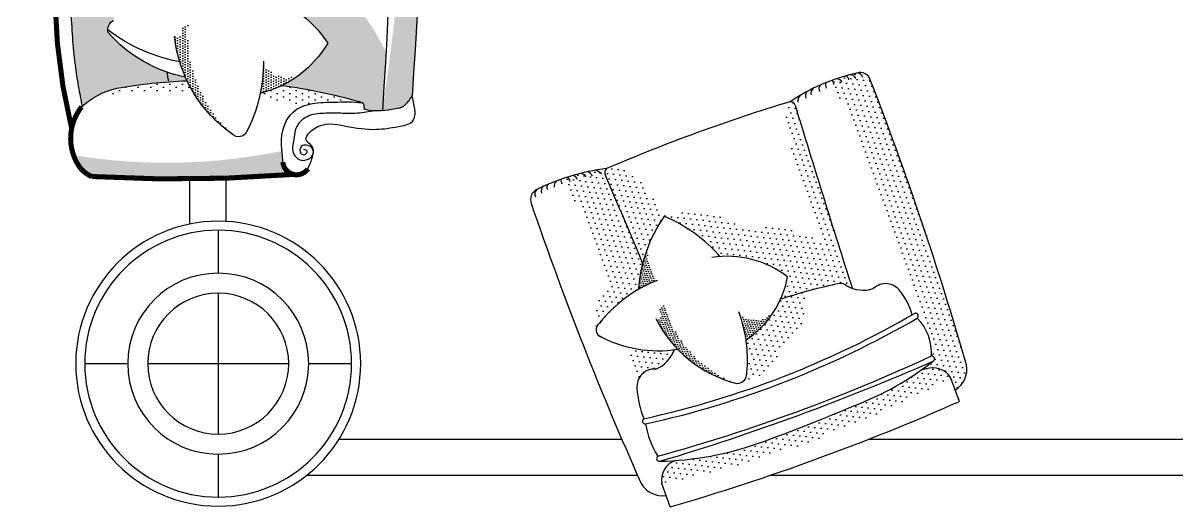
# Model space of a CAD drawing. Extents: x 94328 to 153134, y 57446 to 99026.
# Drawn here: x 123725 to 126916, y 75937 to 77276 of the extents above; entities that cross this region are included whole.
import ezdxf

# ---------------------------------------------------------------- set-up
doc = ezdxf.new("R2010")
doc.units = 0
doc.header["$LTSCALE"] = 1000
doc.header["$MEASUREMENT"] = 0
doc.layers.add('FURNITURE', color=31, linetype='CONTINUOUS')
doc.layers.add('家具', color=44, linetype='CONTINUOUS')
pattern_1 = [(270, (-19907.95070793648, 91951.28892525556), (6.985000000406579, -3.492500000203292), [0, -6.98500000040658])]
pattern_2 = [(270, (30849.11753504153, -17862.99907829171), (20.95500000121973, -10.47750000060987), [0, -20.95500000121974])]
pattern_3 = [(69.95413282930515, (-45238.19149499801, -68096.12956994504), (6.983073531532513, 0.7979892736150807), [0, -6.286500000531505])]
pattern_4 = [(69.95413282930515, (36224.01936191294, 2366.181656699686), (17.45768382883129, 1.994973184037702), [0, -15.71625000132876])]

# ---------------------------------------------------------------- blocks, each defined once
blk = doc.blocks.new('A$C6CBF3060')
at = {"layer": 'FURNITURE'}
h = blk.add_hatch(dxfattribs=at)
h.set_pattern_fill('DOTS', color=8, scale=9, angle=294.1331476798921, style=0)
h.set_pattern_definition(pattern_4)
edge = h.paths.add_edge_path()
edge.add_ellipse((1556.538238059999, 1080.283230912031), major_axis=(-11.01970384437604, 11.01970384437604), ratio=0.9999999999441773, start_angle=-4.546195150434705, end_angle=47.9640000431238)
edge.add_ellipse((6774.197578060041, -1270.619128521601), major_axis=(-5387.748674439055, 1970.21262416501), ratio=0.99999999991449, start_angle=-4.096888844466551, end_angle=3.142989975196049)
edge.add_ellipse((1411.767561920766, 336.3063562355965), major_axis=(-132.4728010335126, 48.48165276952724), ratio=0.99999999991491, start_angle=-7.30124087308681, end_angle=22.63801081939058)
edge.add_ellipse((1270.777932197932, 322.0656260641554), major_axis=(-5.655126815249327, 5.655126815249328), ratio=0.9999999999449685, start_angle=-45.44579352463443, end_angle=100.7478491766993)
edge.add_ellipse((1777.409291909105, 966.4179806213324), major_axis=(-585.2389621028723, 585.2389621028723), ratio=0.9999999999479481, start_angle=96.86118120828465, end_angle=99.79642231350338)
edge.add_ellipse((2.716873567529547, -4302.671484740065), major_axis=(-3374.725818360743, 3374.725818360743), ratio=0.9999999996372291, start_angle=-60.77609928071978, end_angle=-60.61060691209166)
edge.add_ellipse((1268.343014448132, 237.044853787087), major_axis=(-56.1736824269538, 20.52818029913922), ratio=0.9999999999146234, start_angle=-88.11264492171242, end_angle=-11.57922334932772)
edge.add_line((1217.433044813966, 268.4305794537722), (1205.349021143127, 235.3125123859536))
edge.add_ellipse((1242.277895112595, 293.5851475476156), major_axis=(-64.79476746715048, 23.68712416033547), ratio=0.999999999914732, start_angle=370.16092611114607, end_angle=437.7174838343041, ccw=False)
edge.add_ellipse((10061.5367753091, -2255.972497490686), major_axis=(-8686.39398239011, 3176.500989089786), ratio=0.9999999999147594, start_angle=358.85544108487227, end_angle=364.0089511174003, ccw=False)
edge.add_ellipse((1467.679354929642, 1085.211090064142), major_axis=(-20.19066167053494, 20.19066167053494), ratio=0.9999999999453676, start_angle=-63.95544113317783, end_angle=28.323003477149314, ccw=False)
edge.add_ellipse((1364.58935763214, 593.1127698778), major_axis=(-498.7763224462024, 182.5291049624695), ratio=0.9999999999145807, start_angle=270.0794493236151, end_angle=277.88647722592424, ccw=False)
h = blk.add_hatch(dxfattribs=at)
h.set_pattern_fill('DOTS', color=8, scale=9, angle=294.1331476798921, style=0)
h.set_pattern_definition(pattern_4)
edge = h.paths.add_edge_path()
edge.add_ellipse((1958.132335651884, -14.6434608795862), major_axis=(-56.16048029562189, 20.56427087846714), ratio=0.9999999999145801, start_angle=191.6730811661724, end_angle=266.56776729671884, ccw=False)
edge.add_ellipse((2612.892632034273, 2850.904028050474), major_axis=(-2756.888504958863, 1007.989258344489), ratio=0.9999999999146418, start_angle=81.6987959531042, end_angle=98.37689080196878, ccw=False)
edge.add_ellipse((1268.343014448132, 237.044853787087), major_axis=(-56.16716081878275, 20.54601735995768), ratio=0.9999999999145393, start_angle=271.9055494992361, end_angle=348.43897107161524, ccw=False)
edge.add_ellipse((2.716873567827861, -4302.671484742423), major_axis=(-3374.725817311895, 3374.725817311895), ratio=0.9999999998741178, start_angle=299.2239007250746, end_angle=299.3893930937232, ccw=False)
edge.add_ellipse((1777.409291909076, 966.4179806213433), major_axis=(-777.3274584684247, 284.2029342984973), ratio=0.9999999999147138, start_angle=74.87961577697175, end_angle=89.27077900340448)
edge.add_ellipse((3480.481598901439, 4888.391497466553), major_axis=(-4792.938078914403, 1750.768420933097), ratio=0.9999999999158152, start_angle=87.02522148665331, end_angle=90.20516451862478)
edge.add_ellipse((2042.026070408552, 916.2894430486012), major_axis=(-824.7888472625884, 301.467405570912), ratio=0.999999999914646, start_angle=90.43899449662871, end_angle=106.1597388385049)
edge = h.paths.add_edge_path()
edge.add_ellipse((2147.157837922088, 320.6722376285761), major_axis=(-345.1091475615289, 125.1837441994823), ratio=0.9999999999148008, start_angle=11.58719868450065, end_angle=27.74372125091845)
edge.add_ellipse((1808.730415222533, 281.2837148430444), major_axis=(-19.3508244671807, 19.3508244671807), ratio=0.9999999999434603, start_angle=67.50179893686108, end_angle=105.4237457316725)
edge.add_ellipse((1821.525221839482, 403.2260902123526), major_axis=(-139.0982559837339, 50.83730793766354), ratio=0.9999999999146848, start_angle=37.300228026780815, end_angle=99.84615096786479, ccw=False)
edge.add_ellipse((1757.139968490366, 473.3004181351316), major_axis=(-129.1726835302646, 47.26140985301851), ratio=0.999999999914668, start_angle=366.243724756996, end_angle=436.01854935532725, ccw=False)
edge.add_ellipse((1178.436356949751, -1084.888840007712), major_axis=(-1552.202009192106, 566.129156405606), ratio=0.999999999913046, start_angle=272.0551304072872, end_angle=274.407926351691, ccw=False)
edge.add_ellipse((1934.873910274691, 598.5501959173307), major_axis=(-254.17993305051, 92.75333395030049), ratio=0.9999999999148542, start_angle=44.4843457071148, end_angle=76.14136907980192)
edge = h.paths.add_edge_path()
edge.add_ellipse((1930.325414594394, 535.6340249224813), major_axis=(-185.2447351868732, 67.78391967446905), ratio=0.9999999999146251, start_angle=266.2575827350763, end_angle=332.7343816129236, ccw=False)
edge.add_ellipse((2173.360553897968, 327.5828461507845), major_axis=(-395.7427791019414, 144.810564353738), ratio=0.9999999999146736, start_angle=-47.10085183328766, end_angle=-21.0509703547734)
edge.add_ellipse((1836.663068487818, 329.1347052252531), major_axis=(-259.584329952419, 95.00835788904489), ratio=0.9999999999146646, start_angle=-73.91792838631508, end_angle=-32.53287982922772)
edge.add_ellipse((1934.873910274662, 598.5501959173416), major_axis=(-253.7993639755058, 93.78966984761304), ratio=0.9999999999148705, start_angle=30.86910048077877, end_angle=44.71812527665058)
edge.add_ellipse((1178.436356949693, -1084.88884000769), major_axis=(-1551.720591915825, 567.447357636208), ratio=0.9999999999146134, start_angle=-87.89620384148546, end_angle=-82.03237876183755)
edge.add_ellipse((1524.551687934523, 499.8014232679379), major_axis=(-21.71967084024593, 21.71967084024593), ratio=0.9999999999441327, start_angle=-46.4268285253879, end_angle=-9.642758740305641)
edge.add_ellipse((1459.793631824723, 601.5838580131749), major_axis=(-63.62060019209032, 63.62060019209031), ratio=0.9999999999432296, start_angle=154.7799249567589, end_angle=166.4795196176844, ccw=False)
edge.add_ellipse((-32929.94900253297, 11526.27797099354), major_axis=(-34080.71266307156, 12019.17232841975), ratio=0.9999999999355796, start_angle=181.6891416743477, end_angle=181.828955297815)
edge.add_ellipse((1733.892240554509, 370.8562508661125), major_axis=(-296.9946157453936, 108.5139499207292), ratio=0.9999999999146301, start_angle=278.61094526265754, end_angle=333.3794423076577, ccw=False)
edge = h.paths.add_edge_path()
edge.add_ellipse((284.1305008810377, -3531.415515948858), major_axis=(-3371.500355373636, 3371.500355373635), ratio=0.9999999999207826, start_angle=291.704679425793, end_angle=292.1476803351549, ccw=False)
edge.add_ellipse((2160.039491139956, 836.6462255307997), major_axis=(-10.51264175809514, 10.51264175809514), ratio=0.9999999999451902, start_angle=205.0321539858954, end_angle=274.25934081189314, ccw=False)
edge.add_ellipse((14789.38989713839, -4660.775917805091), major_axis=(-12920.19110674294, 4730.988736589757), ratio=0.9999999999131738, start_angle=-3.415595719684606, end_angle=-2.304872666423937)
edge.add_ellipse((1689.137483099592, 489.5540307816154), major_axis=(-368.9954842830866, 134.6686937607046), ratio=0.9999999999146504, start_angle=214.2624779767215, end_angle=233.9844470346808)
edge.add_ellipse((2290.346813375007, 616.5064931092929), major_axis=(-272.6990854502003, 99.77579940047502), ratio=0.9999999999146467, start_angle=322.2464693966122, end_angle=361.557605728497, ccw=False)
edge = h.paths.add_edge_path()
edge.add_ellipse((3597.674203535324, 106.1273107364686), major_axis=(-1399.206264551951, 511.6663538742825), ratio=0.9999999999147194, start_angle=-8.559213309416236, end_angle=6.26691402924397)
edge.add_ellipse((1897.348743106704, 193.6411939849058), major_axis=(-346.5265553843068, 127.5205102154269), ratio=0.9999999999141068, start_angle=246.8198530307564, end_angle=260.3440464815873)
edge.add_ellipse((1689.137483099621, 489.5540307816045), major_axis=(-368.7101688089454, 135.4479085018336), ratio=0.999999999915175, start_angle=203.720096208208, end_angle=214.3835173078017)
edge.add_ellipse((14789.38989713823, -4660.775917805237), major_axis=(-12920.70496804244, 4729.585160381511), ratio=0.9999999999140965, start_angle=356.57818011590393, end_angle=357.68890316916367, ccw=False)
edge.add_ellipse((2160.039491139956, 836.6462255307997), major_axis=(-10.5126417580993, 10.5126417580993), ratio=0.9999999999442171, start_angle=205.0321539861132, end_angle=274.259340811892)
edge.add_ellipse((2096.233255488289, 249.7725898482968), major_axis=(-565.8509430394791, 207.3291872807987), ratio=0.9999999999149279, start_angle=271.34699218972384, end_angle=283.11664215963475, ccw=False)
edge = h.paths.add_edge_path()
edge.add_ellipse((2618.36111501891, 159.5104237744636), major_axis=(-511.6363960707674, 187.3950568499476), ratio=0.9999999999151332, start_angle=-0.8191639052946864, end_angle=9.373314334155527)
edge.add_ellipse((2036.960503079579, 244.6135580374175), major_axis=(-45.94942465111448, 16.80920710005067), ratio=0.99999999991458, start_angle=219.7539954015478, end_angle=294.189185797394)
edge.add_ellipse((2067.293913073336, 376.7877560783782), major_axis=(-84.51403833611886, 30.8632283147584), ratio=0.9999999999146512, start_angle=399.44467858295593, end_angle=447.9766457221402, ccw=False)
edge.add_ellipse((2026.667644764733, 687.1125251305675), major_axis=(-322.1904824070824, 117.8019918590132), ratio=0.9999999999145504, start_angle=102.6731231647957, end_angle=124.0488944245638)
edge = h.paths.add_edge_path()
edge.add_ellipse((2177.933461958492, 402.1019922633495), major_axis=(-14.73752342143291, 14.73752342143291), ratio=0.9999999999450575, start_angle=216.0866958411443, end_angle=281.2368489396808)
edge.add_ellipse((1897.348743106726, 193.6411939848622), major_axis=(-346.9514637300074, 126.3598667611642), ratio=0.9999999999136913, start_angle=237.7085292653086, end_angle=246.6280663914667)
edge.add_ellipse((3597.674203535382, 106.1273107366214), major_axis=(-1400.995470894016, 506.7467996773543), ratio=0.9999999999211422, start_angle=363.7331229263866, end_angle=366.0655932464781, ccw=False)
edge.add_ellipse((2069.474027561955, 430.1102845592977), major_axis=(-124.6916558424649, 45.62470135735182), ratio=0.9999999999146286, start_angle=186.4903990004437, end_angle=243.0489114949539, ccw=False)
edge = h.paths.add_edge_path()
edge.add_ellipse((1733.892240554538, 370.8562508661016), major_axis=(-297.1516550814447, 108.0831762651605), ratio=0.9999999999150726, start_angle=-39.77261528354539, end_angle=-26.70363995432026)
edge.add_ellipse((-32929.94900253469, 11526.27797099035), major_axis=(-33926.40471419213, 12448.0738370164), ratio=0.999999999927728, start_angle=182.5516420228707, end_angle=183.2530362983437)
edge.add_ellipse((1662.1230073857, 1018.324539167428), major_axis=(-10.51264175810475, 10.51264175810475), ratio=0.9999999999447463, start_angle=-44.35107515508969, end_angle=24.876111675044115, ccw=False)
edge.add_ellipse((284.1305008821073, -3531.415515948633), major_axis=(-3371.500355900086, 3371.500355900086), ratio=0.9999999998023988, start_angle=297.97688655951356, end_angle=298.20358622654896, ccw=False)
edge.add_ellipse((213.8438687871385, 1223.997981705703), major_axis=(-1389.328600192023, 507.8623970758289), ratio=0.9999999999149249, start_angle=176.9961517333593, end_angle=192.4540347876326, ccw=False)
h = blk.add_hatch(dxfattribs=at)
h.set_pattern_fill('DOTS', color=8, scale=3.6, angle=294.1331476798921, style=0)
h.set_pattern_definition(pattern_3)
edge = h.paths.add_edge_path()
edge.add_ellipse((1897.348743106755, 193.6411939848513), major_axis=(-346.9888002985113, 126.2573030711131), ratio=0.9999999999167092, start_angle=260.135323322493, end_angle=268.9143764034113)
edge.add_ellipse((1932.52993227914, 615.118950802469), major_axis=(-116.7479450719063, 42.67750463379161), ratio=0.9999999999147537, start_angle=161.837283227572, end_angle=207.0143365070409)
edge.add_ellipse((1689.137483099643, 489.5540307815645), major_axis=(-369.153738027522, 134.2342810194666), ratio=0.9999999999145901, start_angle=203.5316179013377, end_angle=220.952125551922, ccw=False)
h = blk.add_hatch(dxfattribs=at)
h.set_pattern_fill('DOTS', color=8, scale=3.6, angle=294.1331476798921, style=0)
h.set_pattern_definition(pattern_3)
edge = h.paths.add_edge_path()
edge.add_ellipse((2147.15783792211, 320.6722376286343), major_axis=(-344.7945879187697, 126.0475532661109), ratio=0.9999999999152139, start_angle=0.03517480695094394, end_angle=11.73067547820491)
edge.add_ellipse((1934.873910274691, 598.5501959173307), major_axis=(-254.1895966692329, 92.72684762033427), ratio=0.9999999999147928, start_angle=413.3823747127341, end_angle=436.1353987970352, ccw=False)
edge.add_ellipse((1757.428865279478, 500.6637388137897), major_axis=(-66.04389398393562, 24.14942228714118), ratio=0.9999999999145918, start_angle=66.3691571440725, end_angle=149.7202188141348)
h = blk.add_hatch(dxfattribs=at)
h.set_pattern_fill('DOTS', color=8, scale=3.6, angle=294.1331476798921, style=0)
h.set_pattern_definition(pattern_3)
edge = h.paths.add_edge_path()
edge.add_spline(control_points=[(2011.958088246072, 472.4844892057372), (2016.980861906224, 467.3968214628876), (2026.441433720793, 457.814019348727), (2016.951139473145, 436.1389668326519), (2028.518241567988, 434.2237290080993), (2033.148023617177, 433.4571468833965)], knot_values=[0, 0, 0, 0, 0.7990955360639407, 1.505124701441903, 1.976309702937445, 1.976309702937445, 1.976309702937445, 1.976309702937445], degree=3, periodic=0)
edge.add_ellipse((1725.912985860014, 586.1224171309659), major_axis=(-322.2411879648246, 117.7313464829547), ratio=0.9999999999146792, start_angle=124.72353038742301, end_angle=173.6470505834777, ccw=False)
edge.add_ellipse((1686.625556618143, 569.3817902576666), major_axis=(-318.7781426101306, 116.6654999589955), ratio=0.999999999914587, start_angle=131.9039975900439, end_angle=183.5157900523849)
at = {"layer": '家具'}
h = blk.add_hatch(dxfattribs=at)
h.set_pattern_fill('DOTS', color=8, scale=335.2800000195158, angle=-90.00000000000001, style=0)
h.set_pattern_definition(pattern_2)
edge = h.paths.add_edge_path()
edge.add_spline(control_points=[(3620.032944355196, 1020.167978249578), (3621.856950601301, 1029.223950294458), (3623.640356767137, 1038.254456721312), (3629.075648781851, 1066.661334569191), (3632.509525532267, 1085.952194047979), (3638.452392537998, 1124.35439882104), (3640.907859724044, 1143.394177388276), (3645.504487169259, 1187.965857300234), (3647.380020918004, 1213.570567535007), (3652.138734003369, 1291.274453085276), (3654.163834771207, 1344.379333391011), (3661.075878760414, 1425.081640880471), (3664.018153472578, 1452.133973591473), (3670.094233668715, 1492.753120009336), (3672.397098293724, 1506.299475706379), (3677.679535390045, 1533.370511049969), (3680.683231559953, 1546.95785375061), (3688.042565591692, 1576.433232332645), (3692.477545640613, 1592.158136530725), (3700.184732509224, 1618.288209221257), (3703.394472055632, 1628.838867633007), (3706.570199849586, 1639.277341819994)], knot_values=[0.007594318894714291, 0.007594318894714291, 0.007594318894714291, 0.007594318894714291, 1.009331685129112, 1.009331685129112, 3.166903830014817, 3.166903830014817, 5.324475974900523, 5.324475974900523, 8.146713981276132, 8.146713981276132, 13.78698518195698, 13.78698518195698, 16.6071207822974, 16.6071207822974, 18.01718858246761, 18.01718858246761, 19.42725638263783, 19.42725638263783, 21.11840045899928, 21.11840045899928, 22.2881602581128, 22.2881602581128, 22.2881602581128, 22.2881602581128], degree=3, periodic=0)
edge.add_ellipse((1789.99904669042, 2201.081587384349), major_axis=(1412.244489359956, 1412.244489359956), ratio=0.9999999999999818, start_angle=-61.33743676422674, end_angle=-48.55714826964773)
edge.add_ellipse((1789.99904669042, 1953.25083809936), major_axis=(1412.24448935993, -1412.24448935993), ratio=0.9999999999999885, start_angle=48.5571482696466, end_angle=61.33743676426361)
edge.add_spline(control_points=[(3706.570199849455, 2515.055083664098), (3703.394472055566, 2525.493557850958), (3700.184732509093, 2536.044216262839), (3692.477545640737, 2562.174288952727), (3688.042565592012, 2577.899193150166), (3680.683231560659, 2607.374571730539), (3677.679535390882, 2620.961914430154), (3672.397098294947, 2648.032949771052), (3670.094233670054, 2661.579305466817), (3664.018153474113, 2702.198451881093), (3661.075878761818, 2729.250784589662), (3655.986670472266, 2788.670379265524), (3654.145087228251, 2820.934697647885), (3652.42359686167, 2852.807937005808)], knot_values=[0.007594318904541566, 0.007594318904541566, 0.007594318904541566, 0.007594318904541566, 1.177354118008585, 1.177354118008585, 2.868498194319651, 2.868498194319651, 4.278565994361959, 4.278565994361959, 5.688633794404266, 5.688633794404266, 8.508769394488882, 8.508769394488882, 11.91787256770212, 11.91787256770212, 11.91787256770212, 11.91787256770212], degree=3, periodic=0)
edge.add_ellipse((3646.657623284387, 2875.236412280854), major_axis=(16.37502602226822, 16.37502602226821), ratio=0.9999999999995666, start_angle=225.8035234418923, end_angle=239.417541532368, ccw=False)
edge.add_ellipse((3511.087514728119, 3239.193560838379), major_axis=(290.1065513937293, 290.1065513937293), ratio=0.9999999999994232, start_angle=234.5429178462428, end_angle=244.3434878472222, ccw=False)
edge.add_ellipse((4291.384683319397, 2715.78940374251), major_axis=(510.6161812649055, -510.6161812649058), ratio=0.9999999999999988, start_angle=215.5301837112753, end_angle=236.2784491778619)
edge.add_ellipse((8058.381468311782, 2243.98490320702), major_axis=(3173.045961291781, -3173.045961291782), ratio=1, start_angle=220.7753203818918, end_angle=231.6420249032678)
edge.add_ellipse((4599.337569821713, 1341.637200631933), major_axis=(756.0877006785541, 756.0877006785539), ratio=0.9999999999999949, start_angle=113.9930274311128, end_angle=139.4777875760855)
edge.add_ellipse((3519.680850986653, 1232.139841819859), major_axis=(20.77520892349397, -20.77520892349398), ratio=0.999999999999889, start_angle=29.349690518414718, end_angle=107.31395154978779, ccw=False)
edge.add_ellipse((3261.400831811123, 1475.541992198378), major_axis=(269.5263520561113, -269.5263520561115), ratio=0.9999999999999978, start_angle=326.06965526290503, end_angle=363.74867896470926, ccw=False)
edge.add_ellipse((2985.936513544038, 1255.583835869416), major_axis=(269.5447157602681, 269.5447157602681), ratio=0.9999999999729833, start_angle=289.4364312615882, end_angle=291.1525348597326, ccw=False)
edge.add_ellipse((3270.637057203829, -411.6684627259383), major_axis=(1063.437138938921, 1063.437138938921), ratio=0.9999999999999937, start_angle=35.30528515153998, end_angle=42.74492259143477, ccw=False)
edge.add_ellipse((3474.324288661912, 860.0126218386868), major_axis=(153.1024992137935, -153.1024992137935), ratio=0.999999999999859, start_angle=92.70420918075928, end_angle=121.7648417998393, ccw=False)
edge = h.paths.add_edge_path()
edge.add_ellipse((3560.315809361586, 903.7363475695056), major_axis=(59.62128638761727, 59.62128638761727), ratio=0.9999999999999157, start_angle=248.1334738211491, end_angle=277.7178630449272)
edge.add_ellipse((3511.524035592221, 931.7299106341088), major_axis=(99.19644208316629, 99.19644208316625), ratio=0.9999999999997502, start_angle=-79.30676778778508, end_angle=-64.31921627686972)
edge.add_ellipse((3386.72601415019, 2442.541419907149), major_axis=(1116.038544759257, -1116.038544759258), ratio=0.9999999999999984, start_angle=303.32411686118166, end_angle=324.37804893725087, ccw=False)
edge.add_spline(control_points=[(3067.313977831232, 896.8829783906913), (3067.116512627828, 894.6964287364499), (3066.26218761129, 885.1096334103167), (3065.674442368967, 875.0971932240427), (3064.819310103077, 865.6985716819399)], knot_values=[0, 0, 0, 0, 0.2418033642713523, 1.052830296575082, 1.052830296575082, 1.052830296575082, 1.052830296575082], degree=3, periodic=0)
edge.add_ellipse((3026.907071228037, 868.9988679855887), major_axis=(26.90938323527025, 26.90938323527025), ratio=0.9999999999999187, start_angle=238.7767705824798, end_angle=310.27284356007203, ccw=False)
edge.add_ellipse((3357.089655062053, 4875.541364723143), major_axis=(2868.190797183439, -2868.19079718344), ratio=0.999999999999999, start_angle=310.4593117003497, end_angle=318.3404531218047)
edge = h.paths.add_edge_path()
edge.add_ellipse((3560.315809361266, 3250.596077914459), major_axis=(59.62128638763784, -59.62128638763787), ratio=0.9999999999995934, start_angle=82.28213695507955, end_angle=111.8665261788591)
edge.add_ellipse((3357.089655062751, -721.208939239179), major_axis=(2868.190797183605, 2868.190797183604), ratio=0.9999999999999925, start_angle=41.65954687821016, end_angle=49.54410408661445)
edge.add_ellipse((3026.730802552287, 3285.298579970644), major_axis=(26.90938323526915, -26.90938323526915), ratio=0.9999999999999033, start_angle=49.98346972011012, end_angle=121.3236457343994, ccw=False)
edge.add_spline(control_points=[(3064.642559511616, 3288.604407622486), (3064.979431703308, 3284.907876167901), (3065.254021153691, 3281.472108143695), (3065.500446844075, 3278.209911560098)], knot_values=[0, 0, 0, 0, 0.3189857557440551, 0.3189857557440551, 0.3189857557440551, 0.3189857557440551], degree=3, periodic=0)
edge.add_ellipse((3494.988468096315, -267.6566824607653), major_axis=(2525.631590611771, -2525.631590611772), ratio=0.9999999999999991, start_angle=132.8754075785099, end_angle=141.9062269296692, ccw=False)
edge = h.paths.add_edge_path()
edge.add_ellipse((3346.428693505171, 2814.744027245259), major_axis=(221.1621733483969, -221.1621733483971), ratio=0.9999999999999994, start_angle=219.8560000035077, end_angle=290.9319768433341)
edge.add_ellipse((3437.151632962174, 2555.301954592251), major_axis=(155.4479335070494, -155.4479335070496), ratio=0.9999999999999929, start_angle=231.8281592482279, end_angle=294.8810682384705)
edge.add_ellipse((2813.700149012111, 2180.201737340405), major_axis=(405.3237387993505, 405.3237387993504), ratio=0.9999999999999992, start_angle=285.52623263396157, end_angle=332.11357467867344, ccw=False)
edge.add_ellipse((3523.712787324905, 1599.059105694443), major_axis=(258.8230775298201, 258.82307752982), ratio=0.9999999999999818, start_angle=80.19826500577827, end_angle=130.5062586859865)
edge.add_ellipse((3249.266929159778, 1365.594833926676), major_axis=(196.0891473908119, -196.0891473908119), ratio=0.9999999999999981, start_angle=154.0384846775883, end_angle=216.6923729745889)
edge.add_ellipse((3335.197817287255, 909.3636444261319), major_axis=(433.6778078787909, 433.6778078787906), ratio=0.999999999999949, start_angle=80.98112304628877, end_angle=109.8781780001218)
edge.add_ellipse((18467.36806691358, 2025.981614987111), major_axis=(11109.2260467442, 11109.22604674419), ratio=0.9999999999995928, start_angle=138.1241672681158, end_angle=138.7143909774701)
edge.add_spline(control_points=[(2789.552410904224, 1008.188427614892), (2796.579734544641, 1007.746763104577), (2803.725178327077, 1007.646570336328), (2811.231307050359, 1007.927036234807)], knot_values=[2.293510373809953, 2.293510373809953, 2.293510373809953, 2.293510373809953, 2.979732802934619, 2.979732802934619, 2.979732802934619, 2.979732802934619], degree=3, periodic=0)
edge.add_spline(control_points=[(2811.231307050359, 1007.927036234807), (2815.450479755054, 1008.084685284808), (2826.805456678361, 1008.812973134682), (2842.780722635296, 1010.871307693131), (2839.120250166125, 1024.618026985154), (2842.859477051599, 1028.393799632864), (2845.636094539273, 1029.971073038905)], knot_values=[2.979732802934619, 2.979732802934619, 2.979732802934619, 2.979732802934619, 3.36545639614831, 3.990521829336836, 4.278466320926378, 4.605763273049225, 4.605763273049225, 4.605763273049225, 4.605763273049225], degree=3, periodic=0)
edge.add_spline(control_points=[(2845.636094539273, 1029.971073038905), (2848.422474729079, 1031.553892203377), (2852.001820499405, 1032.702305534669), (2855.58116626992, 1033.850718865961)], knot_values=[4.605763273049225, 4.605763273049225, 4.605763273049225, 4.605763273049225, 4.934211014792284, 4.934211014792284, 4.934211014792284, 4.934211014792284], degree=3, periodic=0)
edge.add_ellipse((3270.637057203829, -411.6684627259383), major_axis=(1063.437138939227, 1063.437138939227), ratio=0.9999999999998375, start_angle=52.795632896919415, end_angle=61.02050574382298, ccw=False)
edge.add_ellipse((3199.316362891543, 1348.14039130005), major_axis=(212.5834902189315, 212.5834902189315), ratio=0.9999999999999212, start_angle=165.6335501199894, end_angle=198.8130742464472, ccw=False)
edge.add_ellipse((3199.413119119788, 1029.520550322999), major_axis=(217.1797520411045, -217.1797520411046), ratio=0.9999999999998674, start_angle=151.0252170128921, end_angle=192.4102655699839, ccw=False)
edge.add_ellipse((3551.448439235653, 1156.134686465819), major_axis=(331.0872910150433, -331.0872910150434), ratio=0.9999999999999813, start_angle=177.8463850309959, end_angle=203.8962665094932, ccw=False)
edge.add_ellipse((2984.329156197491, 1140.779664811776), major_axis=(308.6143108805782, 308.6143108805783), ratio=0.99999999999966, start_angle=2.0533838449994732, end_angle=10.260448050109005, ccw=False)
edge.add_spline(control_points=[(3281.687451026184, 1460.253654765613), (3290.639455244702, 1453.204405174176), (3313.081898206045, 1435.532118832798), (3303.305460116768, 1498.775473405309), (3326.318821677465, 1533.829908224947), (3353.544751881607, 1593.430233467796), (3320.947959299898, 1659.060984562777), (3340.190178442157, 1740.826539046509), (3356.126177953687, 1827.657185362103), (3415.808870579021, 1863.793903553702), (3424.432073950476, 1919.337591101754), (3457.289777258164, 1907.517444122117), (3458.775801431591, 1924.683027975876), (3459.456346832347, 1933.619102174609)], knot_values=[28.72622828787619, 28.72622828787619, 28.72622828787619, 28.72622828787619, 29.65137003608691, 31.04553471454428, 32.97090723718488, 34.80045963000916, 37.53798117998499, 40.13244696109814, 43.73799823656201, 46.29924793153518, 47.53881564063179, 48.20545028199999, 48.98405692497199, 48.98405692497199, 48.98405692497199, 48.98405692550385], degree=3, periodic=0)
edge.add_ellipse((-2827.432287128104, 2095.358859361608), major_axis=(4446.972478264837, 4446.972478264834), ratio=0.9999999999999976, start_angle=-46.47369586912973, end_angle=-42.84626635100496)
edge.add_spline(control_points=[(3457.093905025751, 2331.703914353799), (3455.691781476875, 2345.589783137202), (3452.514928848803, 2370.097512984801), (3408.946969250035, 2401.111465854163), (3388.218704290179, 2469.690945094218), (3352.769053081218, 2533.335634224328), (3364.030625280458, 2604.82269811142), (3327.271703467311, 2627.476138575294), (3294.9122366675, 2714.330123526699), (3294.341436591865, 2693.091429919492)], knot_values=[0, 0, 0, 1.163513729807164e-12, 1.426783815582302, 2.507845637052222, 5.446644405802077, 8.794161911986935, 10.36550993041577, 12.19506232323765, 14.47634677036475, 14.47634677036475, 14.47634677036475, 14.47634677036475], degree=3, periodic=0)
edge.add_ellipse((3687.441035538191, 2947.473610607776), major_axis=(331.0872910150615, -331.0872910150615), ratio=0.9999999999999547, start_angle=233.1899730444863, end_angle=257.9076692015958, ccw=False)
edge.add_ellipse((3372.605812031026, 3149.559701468508), major_axis=(217.1797520411107, -217.1797520411108), ratio=0.9999999999999556, start_angle=244.6759739839959, end_angle=286.0610225410798, ccw=False)
edge.add_ellipse((3301.30499854072, 2839.020160634274), major_axis=(212.5834902198476, 212.5834902198476), ratio=0.9999999999956851, start_angle=85.14470269029368, end_angle=91.45268943398088, ccw=False)
edge.add_ellipse((3267.100022714898, 4450.91484517249), major_axis=(983.775240623166, 983.775240623166), ratio=0.9999999999998531, start_angle=208.0880272447276, end_angle=218.4118439115923, ccw=False)
edge.add_spline(control_points=[(2862.37711883695, 3119.814991966967), (2856.867087630577, 3121.622537046678), (2851.35705642408, 3123.430082126131), (2848.768473186879, 3126.813406541194)], knot_values=[4.42752981046754, 4.42752981046754, 4.42752981046754, 4.42752981046754, 4.934211014792284, 4.934211014792284, 4.934211014792284, 4.934211014792284], degree=3, periodic=0)
edge.add_ellipse((3341.197146602492, 3246.534314250937), major_axis=(358.3427787361459, -358.3427787361463), ratio=0.999999999999975, start_angle=238.6648212037559, end_angle=277.816367146285)
h = blk.add_hatch(dxfattribs=at)
h.set_pattern_fill('DOTS', color=8, scale=335.2800000195158, angle=-90.00000000000001, style=0)
h.set_pattern_definition(pattern_2)
edge = h.paths.add_edge_path()
edge.add_spline(control_points=[(2796.526713077728, 3146.04321106006), (2782.061522855125, 3145.375060548882), (2769.169825021905, 3143.41501929508), (2756.822015421101, 3141.008427312965)], knot_values=[0.786494863822969, 0.786494863822969, 0.786494863822969, 0.786494863822969, 2.275363960561895, 2.275363960561895, 2.275363960561895, 2.275363960561895], degree=3, periodic=0)
edge.add_spline(control_points=[(2756.822015421101, 3141.008427312965), (2750.299286961126, 3139.737145480562), (2743.928329367307, 3138.341254607767), (2737.557371773481, 3136.945363735096)], knot_values=[0, 0, 0, 0, 0.7864948638229692, 0.7864948638229692, 0.7864948638229692, 0.7864948638229692], degree=3, periodic=0)
edge.add_spline(control_points=[(2737.557371771436, 3136.94536373407), (2734.379143824408, 3135.572315285361), (2722.854180431961, 3128.846553468713), (2714.171043233546, 3115.621118548344), (2707.755774768222, 3105.849913320701)], knot_values=[15.99552225209603, 15.99552225209603, 15.99552225209603, 15.99552225209603, 16.41446935609034, 17.5995724027038, 17.5995724027038, 17.5995724027038, 17.5995724027038], degree=3, periodic=0)
edge.add_ellipse((16713.54975328637, 2077.166212741915), major_axis=(9930.268252281505, 9930.268252281501), ratio=0.9999999999999983, start_angle=130.799338869848, end_angle=139.2006611301522)
edge.add_spline(control_points=[(2707.755774768222, 1048.482512163009), (2714.171043233546, 1038.711306935493), (2723.97600925724, 1023.777195326104), (2737.404542922734, 1017.130714110801), (2742.394123554128, 1015.623823637103)], knot_values=[15.78828497656742, 15.78828497656742, 15.78828497656742, 15.78828497656742, 16.97338802318088, 17.5995724027038, 17.5995724027038, 17.5995724027038, 17.5995724027038], degree=3, periodic=0)
edge.add_spline(control_points=[(2742.394123554128, 1015.623823637103), (2759.256628354407, 1011.775183699017), (2774.119680537886, 1009.158368612516), (2789.552410903583, 1008.188427615147)], knot_values=[0.7864948638227296, 0.7864948638227296, 0.7864948638227296, 0.7864948638227296, 2.293510373789452, 2.293510373789452, 2.293510373789452, 2.293510373789452], degree=3, periodic=0)
edge.add_ellipse((9762.659076306394, 2054.378899642095), major_axis=(4985.916719663789, 4985.916719663789), ratio=1, start_angle=126.09360100340271, end_angle=143.5325694314161, ccw=False)
h = blk.add_hatch(dxfattribs=at)
h.set_pattern_fill('DOTS', color=8, scale=111.7600000065053, angle=-90.00000000000001, style=0)
h.set_pattern_definition(pattern_1)
edge = h.paths.add_edge_path()
edge.add_spline(control_points=[(3327.789846547676, 1245.911347224519), (3334.970288903474, 1242.513812019966), (3348.494906010383, 1236.114434311563), (3346.844071756313, 1209.875594686775), (3359.647227752277, 1212.281897102632), (3364.771745658181, 1213.245029928417)], knot_values=[0, 0, 0, 0, 0.7990955360639407, 1.505124701441903, 1.976309702937445, 1.976309702937445, 1.976309702937445, 1.976309702937445], degree=3, periodic=0)
edge.add_ellipse((2985.936513544038, 1255.583835869416), major_axis=(269.5447157518398, -269.5447157518398), ratio=0.9999999999999892, start_angle=349.69953853376563, end_angle=398.62305872982125, ccw=False)
edge.add_ellipse((2951.304162777007, 1223.147061445718), major_axis=(266.7017836378774, 266.7017836378774), ratio=0.9999999999999849, start_angle=266.8483960938294, end_angle=318.4601885561657)
h = blk.add_hatch(dxfattribs=at)
h.set_pattern_fill('DOTS', color=8, scale=111.7600000065053, angle=-90.00000000000001, style=0)
h.set_pattern_definition(pattern_1)
edge = h.paths.add_edge_path()
edge.add_ellipse((3526.730048576253, 1138.941888060621), major_axis=(288.4305054752235, 288.4305054752234), ratio=0.999999999999937, start_angle=135.0000000000308, end_angle=146.6955006712918)
edge.add_ellipse((3199.316362891223, 1348.14039130005), major_axis=(212.5834902189088, -212.5834902189088), ratio=0.9999999999998362, start_angle=278.38657420431394, end_angle=301.1395982886087, ccw=False)
edge.add_ellipse((3051.380366425597, 1178.385285768796), major_axis=(55.24910215602653, 55.2491021560265), ratio=0.9999999999999988, start_angle=201.3297235615879, end_angle=284.680785231654)
h = blk.add_hatch(dxfattribs=at)
h.set_pattern_fill('DOTS', color=8, scale=279.4000000162632, angle=-90.00000000000001, style=0)
h.set_pattern_definition([(270, (30849.11753504153, -17862.99907829171), (17.46250000101645, -8.731250000508231), [0, -17.46250000101645])])
edge = h.paths.add_edge_path()
edge.add_ellipse((2985.936513544038, 1255.583835870184), major_axis=(269.5447157520352, -269.5447157520353), ratio=0.9999999999998492, start_angle=374.16129863170556, end_angle=379.4364312620011, ccw=False)
edge.add_ellipse((3391.137273279841, -500.318905185748), major_axis=(1104.810050940534, -1104.810050940534), ratio=0.9999999999999868, start_angle=128.2022865903333, end_angle=137.8579294064764, ccw=False)
edge.add_ellipse((3474.32428866133, 860.0126218389742), major_axis=(153.1024992137399, 153.1024992137398), ratio=0.9999999999996798, start_angle=16.97001284222425, end_angle=31.76484179967805)
edge.add_ellipse((3270.637057204338, -411.6684627260329), major_axis=(1063.437138938823, 1063.437138938823), ratio=0.9999999999999097, start_angle=35.30528515156012, end_angle=42.74492259145606)
edge = h.paths.add_edge_path()
edge.add_spline(control_points=[(2845.636094539397, 1029.971073038905), (2872.857136872582, 1034.50419817114), (2916.704967384336, 1031.322271773708), (2974.215790917508, 1031.683826706769), (3005.601823791265, 1022.701146137515), (3015.900632442528, 1017.841648190373)], knot_values=[6.083310180954708, 6.083310180954708, 6.083310180954708, 6.083310180954708, 8.851675129098536, 11.01032609518917, 12.21935078190391, 12.21935078190391, 12.21935078190391, 12.21935078190391], degree=3, periodic=0)
edge.add_ellipse((3318.31781590703, -39.70832475600764), major_axis=(777.7750632849184, 777.7750632849184), ratio=0.9999999999996643, start_angle=54.85635658160851, end_angle=60.95842060336503, ccw=False)
edge.add_ellipse((3526.730048577214, 1138.941888060366), major_axis=(288.4305054774492, -288.4305054774493), ratio=0.9999999999966482, start_angle=236.6955006713403, end_angle=238.4598986499367, ccw=False)
edge.add_ellipse((3199.316362891543, 1348.14039130005), major_axis=(212.5834902188879, 212.5834902188878), ratio=0.9999999999994048, start_angle=198.8130742464569, end_angle=211.1395982885683, ccw=False)
edge.add_ellipse((3270.637057203829, -411.6684627259383), major_axis=(1063.437138938897, 1063.437138938897), ratio=0.9999999999999912, start_angle=52.79563289691587, end_angle=61.02050574381953)
edge.add_spline(control_points=[(2855.58116626992, 1033.850718865961), (2852.001820499405, 1032.702305534669), (2848.422474729079, 1031.553892203377), (2845.636094539273, 1029.971073038905)], knot_values=[4.605763273049226, 4.605763273049226, 4.605763273049226, 4.605763273049226, 4.934211014792285, 4.934211014792285, 4.934211014792285, 4.934211014792285], degree=3, periodic=0)
at = {"layer": 'FURNITURE', "color": 8, "extrusion": (0, 0, -1)}
for centre, major_axis, ratio, start_param, end_param in [((1467.679354929671, 1085.211090064131), (-20.1906616705384, 20.19066167053839), 0.9999999999449696, 5.788855642448801, 7.399418329518626), ((1478.268311605294, 1095.762037148284), (-12.45367197727707, 12.45367197727707), 0.999999999945048, 5.746809083185214, 7.017476499964515), ((1495.632880225501, 1092.249900692805), (-11.09189907736159, 11.09189907736159), 0.9999999999451974, 5.805674175011801, 7.300653692565843), ((1510.316138824062, 1092.991986223089), (-7.583995786503293, 7.583995786503292), 0.9999999999449322, 5.585791631505782, 7.351954761408559), ((1534.341770799918, 1078.592062960051), (-12.83478570562057, 12.83478570562056), 0.9999999999450341, 5.986695857457388, 7.000916949451757), ((1556.538238059999, 1080.283230912031), (-11.0197038443744, 11.0197038443744), 0.9999999999458814, 5.501113724831417, 6.341848752744754), ((1542.703622007881, 1080.435625938477), (-15.32204418961917, 15.32204418961917), 0.9999999999449967, 2.148487773738659, 2.823793733286331), ((1566.803860534106, 1068.475927089308), (-11.00263663783263, 11.00263663783263), 0.9999999999449286, 1.651909483419377, 2.80030849670311), ((1586.718274485211, 1055.87473723423), (-12.56296848473633, 12.56296848473633), 0.9999999999444943, 1.493778199039935, 2.552902976735798), ((1596.592078553564, 1048.67345721239), (-16.3202790674354, 16.3202790674354), 0.9999999999453171, 1.847657785037466, 2.605152351414933), ((1619.87826091476, 1035.242509105072), (-14.975858224659, 14.97585822465899), 0.9999999999447101, 1.624621953675205, 2.507271110283866), ((1662.1230073857, 1018.324539167428), (-10.51264175810516, 10.51264175810515), 0.9999999999439497, 5.849015253350172, 7.057257595435759), ((2160.039491139942, 836.6462255307706), (-10.51264175810026, 10.51264175810026), 0.9999999999444557, 1.496456805662476, 2.704699147674349), ((2241.908017281035, 816.8110157730225), (-12.5629684847342, 12.5629684847342), 0.9999999999452419, 6.00081142429101, 7.05993620205872), ((2291.397394874053, 807.2544268365746), (-15.32204418961183, 15.32204418961183), 0.9999999999445307, 5.729920667739549, 6.405226627310058), ((2280.715571116118, 816.0475188272976), (-11.01970384437666, 11.01970384437665), 0.9999999999462464, 2.211865648299773, 3.05260067620332), ((2296.607051729414, 800.4589315986304), (-12.83478570561652, 12.83478570561652), 0.9999999999452638, 1.552797451643357, 2.567018543569098), ((2324.260745860149, 796.0022531558279), (-7.583995786502165, 7.583995786502163), 0.999999999945269, 1.201759639699816, 2.967922769524551), ((2335.015735964225, 785.9783336695145), (-11.09189907736351, 11.09189907736351), 0.9999999999447888, 1.253060708541514, 2.748040226013575), ((2350.561742047015, 777.4821556627721), (-12.45367197727649, 12.45367197727649), 0.9999999999449057, 1.536237901131387, 2.806905317840347), ((2348.427820508296, 762.128916301328), (-22.3286644790924, 22.32866447909239), 0.9999999999449807, 1.250036559514694, 2.708110802688316)]:
    blk.add_ellipse(centre, major_axis=major_axis, ratio=ratio, start_param=start_param, end_param=end_param, dxfattribs=at)
at = {"layer": 'FURNITURE', "color": 8, "extrusion": (0, 0, -0.9999999999999999)}
blk.add_ellipse((2203.252724167927, 822.382537281319), major_axis=(-14.97585822465428, 14.97585822465428), ratio=0.9999999999445427, start_param=6.046443290743829, end_param=6.929092447415104, dxfattribs=at)
at = {"layer": 'FURNITURE', "color": 8, "extrusion": (0, 0, -0.9999999999999998)}
for centre, major_axis, ratio, start_param, end_param in [((2229.716695895651, 817.6607943391064), (-16.32027906745585, 16.32027906745585), 0.999999999944762, 5.948562049610461, 6.706056616035455), ((2265.258162576414, 813.6259594992844), (-11.0026366378357, 11.0026366378357), 0.999999999944605, 5.75340590432261, 6.901804917669283)]:
    blk.add_ellipse(centre, major_axis=major_axis, ratio=ratio, start_param=start_param, end_param=end_param, dxfattribs=at)
at = {"layer": '家具', "color": 8}
for p, q in [((3222.727056047617, 818.4219164586539), (3222.72705604785, 701.8983936025288)), ((1194.491736946016, 100.0000000031723), (99.99999999979627, 100.0000000002328)), ((1443.077110736485, 100.0000000039327), (1194.491736946016, 100.0000000031723)), ((2909.338196613913, 100.0000000084256), (2127.795421965755, 100.0000000060318))]:
    blk.add_line(p, q, dxfattribs=at)
at = {"layer": '家具'}
for p, q in [((3322.727056047559, 818.4219164591195), (3322.727056047988, 694.4579624298167)), ((1193.896130353678, 203.9241590015117), (1217.433044813959, 268.4305794537395)), ((1175.996632070019, 3.987224772572517e-09), (0, 0)), ((1715.716947749366, 5.402398528531194e-09), (1175.996632070019, 3.987224772572517e-09)), ((2998.512281916715, 8.760252967476845e-09), (2084.270172060009, 6.366462912410498e-09)), ((1993.755100715352, -87.92604805890005), (2017.292015175648, -23.41962760664319))]:
    blk.add_line(p, q, dxfattribs=at)
at = {"layer": '家具', "const_width": 13.97000000081316}
for points in [[(3649.107145893409, 959.1298377103667, 0.05504128490099991), (3695.096956975205, 1314.363333699843)], [(3627.403857906836, 852.6619966344078, 0.3282021205190103), (3621.505464127695, 1018.815808580915)], [(2995.718225516284, 847.1932330403761, 0.7006343616116512), (3064.819310103077, 865.6985716819399)], [(3035.908876836933, 832.042903514528, 0.03440528834723272), (3593.441894209842, 826.1988851163696, 0.1298080604990492), (3627.403857906836, 852.6619966344078)]]:
    blk.add_lwpolyline(points, format="xyb", dxfattribs=at)
at = {"layer": '家具', "color": 8}
for points in [[(3243.728036228364, 677.4584466947854), (3243.728036224908, 558.6955939985492)], [(3243.7280362233, 503.36973064825), (3243.728036211949, 113.4882560775295)], [(2993.461435581965, 308.428993370173), (2874.698582885729, 308.4289933736291)], [(3438.668773502985, 308.4289933572145), (3048.787298932264, 308.428993368565)], [(3612.75748954952, 308.4289933521504), (3493.994636853284, 308.4289933556065)], [(3243.728036210341, 58.16239272723033), (3243.728036206885, -60.6004599690059)]]:
    blk.add_lwpolyline(points, dxfattribs=at)
at = {"layer": '家具'}
blk.add_circle((3243.728036217624, 308.4289933628897), 394.0294533318956, dxfattribs=at)
at = {"layer": '家具', "color": 8}
for radius in [369.0294533318956, 250.2666006356594, 194.9407372853602]:
    blk.add_circle((3243.728036217624, 308.4289933628897), radius, dxfattribs=at)
blk.add_arc((18467.36806691358, 2025.981614987177), 15710.81814279855, 175.9117794579032, 183.7148891024329, dxfattribs=at)
at = {"layer": '家具'}
for centre, radius, start, end in [((16713.54975328644, 2077.166212742013), 14043.52004037923, 175.7993388689439, 184.2006611310561), ((3199.413119119818, 1029.520550323097), 307.1385508093538, 101.3553023900482, 147.410265569631), ((3519.680850986719, 1232.139841819957), 29.38058222073616, 344.3496905188669, 62.31395154888545), ((2985.936513544038, 1255.583835869544), 381.1937926822507, 304.6995385341324, 353.6230587300274), ((3261.400831811123, 1475.541992198407), 381.1678224946983, 281.0696552622974, 318.7486789645229), ((3268.492603506391, 1595.153348936838), 458.8002556114367, 279.6136975919978, 307.7000106308914), ((3199.316362891543, 1348.140391300116), 300.6384550042224, 210.6335501195295, 256.1395982889347), ((3526.730048577243, 1138.941888060494), 407.902332646181, 179.067774061528, 207.8520232377553), ((3270.637057203829, -411.6684627259383), 1503.927224618649, 80.30528515106242, 87.74492259157002), ((-2827.432287128424, 2095.358859361702), 6288.968790262188, 350.8015883607789, 351.0304013040683), ((3270.637057203829, -411.6684627259383), 1503.927224618649, 97.79563289763006, 106.0205057442404), ((3474.324288661941, 860.0126218387522), 216.5196308213305, 47.17518388515915, 76.76484180035823), ((3187.075254427647, 960.5592952179686), 24.2748100485143, 210.1301999669124, 310.8090258410052)]:
    blk.add_arc(centre, radius, start, end, dxfattribs=at)
at = {"layer": '家具', "extrusion": (0, 0, -1)}
for centre, major_axis, ratio, start_param, end_param in [((10061.53677530915, -2255.972497490664), (-8686.653312861334, 3175.791739574118), 0.9999999999148548, -0.06988774714187729, 0.02005797096020312), ((1364.589357632125, 593.1127698777673), (-498.8248873244736, 182.3963425542262), 0.9999999999144455, 1.433417496103949, 1.814483792636389), ((-32929.94900253466, 11526.27797099113), (-33960.89619283447, 12353.66378296012), 0.9999999999142515, 3.087597833683576, 3.102279681214091), ((284.1305008812706, -3531.415515948873), (-4478.133483792753, 1637.177385971103), 0.9999999999149976, 1.513450392135782, 1.626877713634293), ((14789.38989713816, -4660.775917805317), (-12917.77563694751, 4737.58010528365), 0.9999999999104132, 0.03971740887744835, 0.05910318323475683), ((2096.233255488289, 249.7725898482968), (-565.9984895381502, 206.9260531637626), 0.9999999999146265, 1.342580080112688, 1.67808386822458), ((-6374.323040613279, 3741.096071139276), (-8686.500633566078, 3176.209327806976), 0.9999999999146585, 3.120220839163739, 3.210166557265834), ((2173.360553897961, 327.5828461507554), (-395.8015885906726, 144.6497467294633), 0.9999999999147366, 0.3678150823007436, 0.8224712838548642), ((1689.137483099621, 489.5540307816045), (-368.8525482848905, 135.0596983718279), 0.9999999999146676, 2.175982620418472, 2.728651559482707), ((1836.663068487818, 329.1347052252531), (-259.6181261439864, 94.91596811443948), 0.9999999999146871, 0.5681617593025425, 1.371972503670381), ((1934.873910274691, 598.5501959173307), (-254.1166408108294, 92.92659569524447), 0.9999999999146626, -1.329599322244854, -0.5353689521323755), ((1397.877186809594, 480.9335856293001), (-45.95202178059935, 16.80210592084249), 0.9999999999148209, 0.2526649357531099, 1.991468481617388), ((1459.793631824723, 601.5838580131749), (-84.49629468594092, 30.91177319775682), 0.9999999999148625, 3.81225548041251, 4.675957542462504), ((1524.551687934523, 499.8014232679379), (-21.71967084021565, 21.71967084021565), 0.9999999999457311, 0.1682978889976246, 0.8103010190258397), ((1178.436356949715, -1084.888840007632), (-1551.748127231677, 567.3720549132498), 0.9999999999146634, 1.431783630738846, 1.534126685139787), ((1897.348743106704, 193.6411939849058), (-346.7894294814545, 126.8038868170547), 0.9999999999145255, 1.588168360510974, 2.133108736979242), ((1503.549646149193, 393.8258380757688), (-174.4374891867464, 63.80498510642293), 0.9999999999147757, -0.07860593180076614, 0.316058364512535), ((1315.638531193938, 440.441330956306), (-5.655126815254152, 5.655126815254151), 0.9999999999443578, 4.642131497465241, 7.193691908089106), ((2622.94176160168, 2692.398925269772), (-2438.649018214558, 891.66228223537), 0.9999999999145847, 4.577731888792416, 4.889025050486097), ((2625.689963074372, 2699.45245056344), (-2459.982939683595, 899.4080043942351), 0.9999999999148064, 4.578823840149332, 4.887972374322008), ((2177.933461958492, 402.1019922633495), (-14.73752342143295, 14.73752342143295), 0.9999999999450087, 1.374676315250855, 3.655101838881003), ((1270.777932197932, 322.0656260641554), (-5.655126815250866, 5.655126815250865), 0.9999999999446139, 4.524803624745863, 7.076364035366153), ((3303.762132658157, 4703.708382738001), (-4529.824107265888, 1655.970944715524), 0.9999999999146552, 4.629596082447016, 4.797013529647993), ((2067.293913073336, 376.7877560783782), (-84.5002124747457, 30.90106194955007), 0.9999999999147086, -1.535929830275703, -0.6722277682259342), ((1242.27789511258, 293.5851475475865), (-64.80092127171254, 23.67028399589037), 0.999999999914587, -1.356166091549149, -0.1770817279667638), ((1777.409291909076, 966.4179806213433), (-777.246075449154, 284.4254274004692), 0.9999999999145937, -1.55835526269245, -1.255952459574732), ((2.716873567311268, -4302.671484743092), (3374.725816583737, 3374.725816583737), 0.9999999999267142, -0.5129416747334146, -0.5100532880134008), ((2036.960503079579, 244.6135580374175), (-45.94843404516689, 16.81191475998759), 0.9999999999147513, 1.148556463657805, 2.887360009521942), ((1808.730415222533, 281.2837148430444), (-19.35082446714993, 19.35082446714993), 0.9999999999448965, 3.78133100399743, 5.105056664712927), ((1790.976061536545, 262.4191564356879), (-277.5166738136242, 101.6388447855047), 0.9999999999155048, 2.866796187130978, 3.158438902464017), ((3792.96190518653, 6085.059670037186), (-6038.79228444547, 2208.140745836978), 0.999999999914599, 4.645440303694532, 4.777957324451293), ((3480.481598901461, 4888.391497466615), (-4792.382145020723, 1752.289607397206), 0.9999999999146472, 4.708490784834032, 4.76399126076759), ((2062.755603739359, 149.3844592460227), (-5.53400254974732, 5.534002549747319), 0.9999999999441684, 1.319722773483299, 4.0385253079773), ((2042.026070408581, 916.2894430485903), (-824.7978653388961, 301.442731746497), 0.9999999999146352, 4.384673376890054, 4.704756996179017), ((1958.132335651884, -14.6434608795862), (-56.18902000621233, 20.4861615374381), 0.9999999999147284, 1.60348922955124, 2.939249423807665), ((2023.580159792888, 46.04600939680313), (-5.534002550425566, 5.534002550425565), 0.999999999945469, 1.396784917778757, 4.115587452030279), ((2014.485224749791, 11.82439046528816), (-64.79232138263194, 23.69381421294547), 0.9999999999146936, 3.317605529611448, 4.49668989319379)]:
    blk.add_ellipse(centre, major_axis=major_axis, ratio=ratio, start_param=start_param, end_param=end_param, dxfattribs=at)
at = {"layer": '家具', "extrusion": (0, 0, -0.9999999999999999)}
for centre, major_axis, ratio, start_param, end_param in [((2147.157837922095, 320.6722376286052), (-344.7607039705369, 126.1402019190626), 0.9999999999146694, -0.4869921450439465, 0.01538777578497497), ((1725.912985860021, 586.1224171309987), (-322.2483625137185, 117.7117072465525), 0.9999999999146745, 3.252533483209658, 4.106409992296753), ((2026.667644764726, 687.1125251305348), (-322.2200667727338, 117.7210465830615), 0.9999999999145954, 3.861152362526571, 4.518775385060091), ((1268.343014448132, 237.044853787087), (-56.1620241637489, 20.56005412513372), 0.9999999999147342, 0.2015280977569978, 1.537288292013184), ((3923.820283421082, 6395.040863903956), (-6231.582554980192, 2278.438126935965), 0.9999999999144669, 4.652552565522541, 4.773956780727306)]:
    blk.add_ellipse(centre, major_axis=major_axis, ratio=ratio, start_param=start_param, end_param=end_param, dxfattribs=at)
at = {"layer": '家具', "extrusion": (0, 0, -0.9999999999999998)}
for centre, major_axis, ratio, start_param, end_param in [((1411.767561920766, 336.3063562355965), (-132.4850198054171, 48.44825276611897), 0.9999999999145284, -0.3948557092762126, 0.4183917719523114), ((1818.897423454611, 182.7746218076063), (-231.448992814918, 84.66922362310783), 0.9999999999139337, 2.9587223678506, 3.348065904862972)]:
    blk.add_ellipse(centre, major_axis=major_axis, ratio=ratio, start_param=start_param, end_param=end_param, dxfattribs=at)
at = {"layer": '家具', "color": 8}
blk.add_open_spline([(3706.632047938787, 1639.480633742791), (3703.43615108481, 1628.975856059842), (3700.205191370173, 1618.357571951663), (3692.477545640613, 1592.158136530725), (3688.042565591692, 1576.433232332645), (3680.683231559953, 1546.95785375061), (3677.679535390045, 1533.370511049969), (3672.397098293724, 1506.299475706379), (3670.094233668715, 1492.753120009336), (3664.018153472578, 1452.133973591473), (3661.075878760414, 1425.081640880471), (3654.163834771207, 1344.379333391011), (3652.138734003369, 1291.274453085276), (3647.380020918004, 1213.570567535007), (3645.504487169259, 1187.965857300234), (3640.907859724044, 1143.394177388276), (3638.452392537998, 1124.35439882104), (3632.509525532267, 1085.952194047979), (3629.075648781851, 1066.661334569191), (3623.640356767137, 1038.254456721312), (3621.856950601301, 1029.223950294458), (3620.032944355196, 1020.167978249578)], degree=3, knots=[0, 0, 0, 0, 1.177354118008235, 1.177354118008235, 2.868498194369692, 2.868498194369692, 4.278565994539903, 4.278565994539903, 5.688633794710115, 5.688633794710115, 8.508769395050539, 8.508769395050539, 14.14904059573139, 14.14904059573139, 16.971278602107, 16.971278602107, 19.1288507469927, 19.1288507469927, 21.28642289187841, 21.28642289187841, 22.2881602581128, 22.2881602581128, 22.2881602581128, 22.2881602581128], dxfattribs=at)
at = {"layer": '家具'}
for points, knots in [([(2995.718225516284, 847.1932330403761), (2991.776692990345, 856.1064167176373), (2983.296409401722, 875.2833040737532), (2975.501897950038, 909.4921345435796), (3011.955381384018, 927.4161341648178), (2962.80346303121, 981.1398463714322), (2892.568574345787, 964.8043803641849), (2813.324575385217, 952.7321077609813), (2754.788954682983, 962.7298357641848), (2688.83030707021, 974.7482256316616), (2700.368386739319, 1019.700989067616), (2707.755774768222, 1048.482512163009)], [0, 0, 0, 0, 27.54022073925135, 59.25331845535094, 79.18318730344706, 114.0455326165311, 194.189143478079, 272.1092677981097, 327.736287566379, 364.0495354364813, 428.6797406793759, 428.6797406793759, 428.6797406793759, 428.6797406793759]), ([(2742.394123554128, 1015.623823637103), (2737.404542922734, 1017.130714110801), (2723.97600925724, 1023.777195326104), (2714.171043233546, 1038.711306935493), (2707.755774768222, 1048.482512163009)], [15.78828497656742, 15.78828497656742, 15.78828497656742, 15.78828497656742, 16.41446935609034, 17.5995724027038, 17.5995724027038, 17.5995724027038, 17.5995724027038]), ([(2742.394123554128, 1015.623823637103), (2771.250993925394, 1009.037631068761), (2799.827205251953, 1005.336957937809), (2842.780722635296, 1010.871307693131), (2838.150914319856, 1028.258318748427), (2848.435015762007, 1031.557915924528), (2855.58116626992, 1033.850718865961)], [0.7864948638227296, 0.7864948638227296, 0.7864948638227296, 0.7864948638227296, 3.36545639614831, 3.990521829336836, 4.278466320926378, 4.934211014792284, 4.934211014792284, 4.934211014792284, 4.934211014792284]), ([(3064.819310103077, 865.6985716819399), (3065.674442368967, 875.0971932240427), (3066.9302768091, 896.4907602155108), (3072.638008591079, 941.3842411655532), (3049.581925527687, 1007.333388425144), (2982.567011225576, 1031.736328561292), (2916.704967384336, 1031.322271773708), (2872.857136872582, 1034.50419817114), (2845.636094539397, 1029.971073038905)], [0, 0, 0, 0, 0.8110269323037297, 2.249581027328042, 5.192287870204883, 7.292334867669448, 9.450985833760084, 12.21935078190391, 12.21935078190391, 12.21935078190391, 12.21935078190391]), ([(2811.231307048118, 1007.927036234552), (2826.808220202736, 1004.996914918251), (2857.778145228207, 999.1712653443137), (2903.119674108209, 1001.294558201749), (2947.494008348876, 1001.250568504391), (2990.6456582315, 999.456397297512), (3030.751671990176, 970.4869865467153), (3034.204167356416, 928.3668367908176), (3041.486814239688, 891.8409626979483), (3021.150827063684, 869.8804616119087), (3001.609104818643, 870.7741285025841), (2987.961295681162, 877.1115644445163), (2977.424785191019, 890.3906804104918), (2983.470807626327, 907.745670646058), (2997.07597906101, 912.6132712484978), (3012.83801439785, 915.3283102431051), (3020.408092769358, 897.7370918011293), (3012.717666322525, 886.5546029872858), (3001.601584428514, 885.6284374965944), (2995.079807616647, 897.3469506521578), (3002.68388688485, 899.4581576550736), (3006.808372176507, 900.6032854113328)], [0, 0, 0, 0, 43.08119502404614, 85.65377277645192, 123.0882912635282, 164.6105480116074, 201.7625434121073, 245.0442340478361, 275.1525627367258, 298.5143543564702, 314.2915154455334, 325.1521311850012, 339.3102920577586, 356.3884404553878, 364.7479691971871, 378.5836591249295, 394.3952612625323, 403.1635822064857, 412.1567789737167, 419.9998154664527, 429.2964428527815, 429.2964428527815, 429.2964428527815, 429.2964428527815])]:
    blk.add_open_spline(points, degree=3, knots=knots, dxfattribs=at)

msp = doc.modelspace()

# ---------------------------------------------------------------- block references
at = {"layer": '家具', "xscale": -1}
msp.add_blockref('A$C6CBF3060', (127507.9359713234, 76024.89625586625), dxfattribs=at)

doc.saveas('drawing.dxf')
